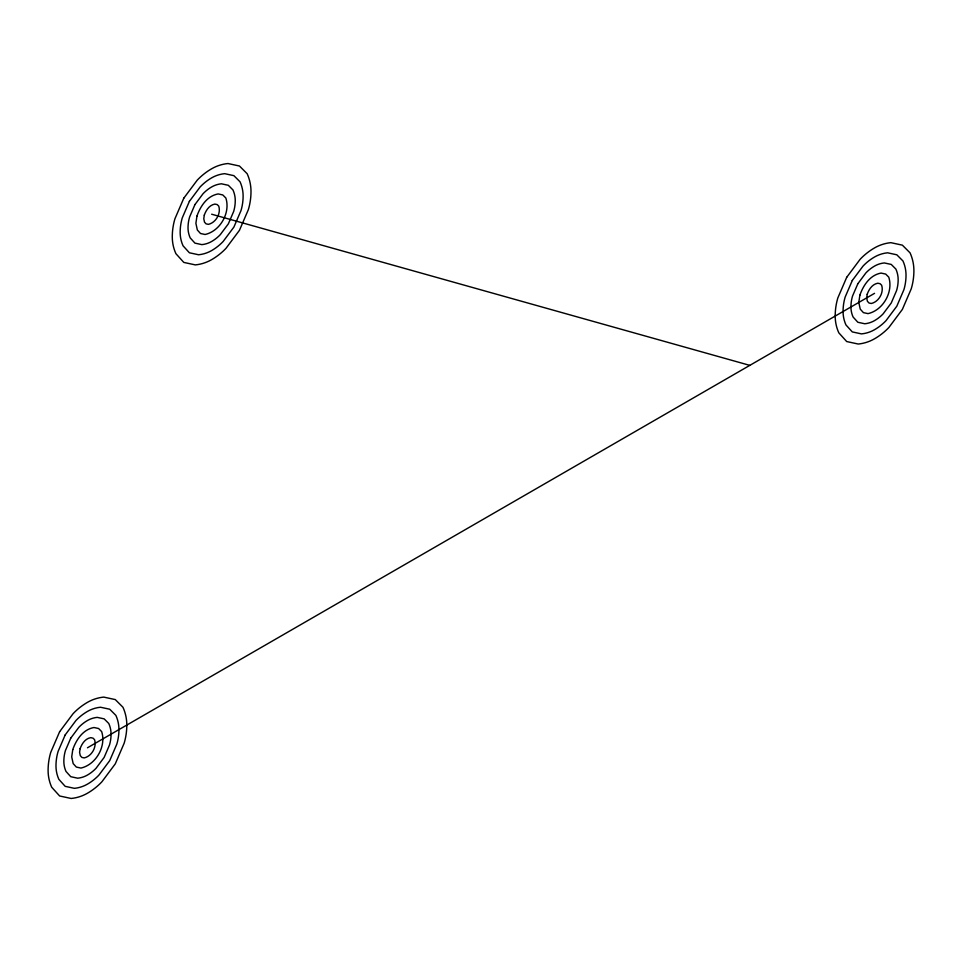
<?xml version="1.0" encoding="UTF-8"?>
<svg xmlns="http://www.w3.org/2000/svg" width="962" height="962" viewBox="0 0 962 962"><rect width="100%" height="100%" fill="white"/><g stroke="black" fill="none" stroke-linecap="round" stroke-linejoin="round"><path stroke-width="1.44" d="M87.458 747.787L874.542 293.35M211.64 214.213L749.807 365.368M72.763 749.626L71.717 756.866L73.16 763.563L76.323 767.063L80.928 768.061C96.02 764.658 106.457 746.296 101.659 731.589L98.581 728.499L93.975 727.512C82.972 729.449 76.202 739.766 72.763 749.626M80.111 748.701L79.581 752.32L80.303 755.675L81.89 757.419L84.199 757.924C91.739 756.216 96.958 747.041 94.565 739.682L93.025 738.143L90.717 737.65C85.209 738.612 81.83 743.782 80.111 748.701M196.957 216.065L195.899 223.304L197.342 230.002L200.505 233.501L205.122 234.487C220.214 231.096 230.639 212.734 225.854 198.016L222.775 194.937L218.158 193.939C207.155 195.887 200.385 206.205 196.957 216.065M204.293 215.139L203.776 218.759L204.497 222.114L206.072 223.857L208.381 224.35C215.921 222.655 221.14 213.48 218.747 206.121L217.208 204.581L214.899 204.076C209.403 205.05 206.012 210.209 204.293 215.139M859.86 295.202L858.801 302.441L860.244 309.139L863.419 312.638L868.025 313.624C883.116 310.233 893.542 291.871 888.756 277.152L885.677 274.074L881.072 273.076C870.057 275.024 863.299 285.341 859.86 295.202M867.207 294.276L866.678 297.895L867.399 301.25L868.975 302.994L871.283 303.487C878.835 301.791 884.042 292.616 881.649 285.257L880.11 283.718L877.801 283.213C872.306 284.187 868.914 289.346 867.207 294.276M183.814 198.148L174.916 218.819A63.6 63.6 0 0 0 172.282 236.941A40.608 40.608 0 0 0 175.902 253.679L183.814 262.422L195.334 264.899A40.608 40.608 0 0 0 211.64 259.656A63.6 63.6 0 0 0 226.01 248.316L239.466 230.291L248.364 209.62A63.6 63.6 0 0 0 250.998 191.498A43.122 43.122 0 0 0 247.162 173.725L239.466 166.017L227.946 163.528A40.608 40.608 0 0 0 211.64 168.771A63.6 63.6 0 0 0 197.27 180.122L183.814 198.148M189.382 201.371L182.263 217.905A50.878 50.878 0 0 0 180.159 232.395A32.492 32.492 0 0 0 183.045 245.791L189.382 252.778L198.605 254.762A32.492 32.492 0 0 0 211.64 250.577A50.878 50.878 0 0 0 223.136 241.498L233.898 227.068L241.017 210.534A50.878 50.878 0 0 0 243.121 196.044A34.5 34.5 0 0 0 240.055 181.818L233.898 175.661L224.687 173.665A32.492 32.492 0 0 0 211.64 177.862A50.878 50.878 0 0 0 200.144 186.941L189.382 201.371M194.949 204.581L189.61 216.979A38.155 38.155 0 0 0 188.023 227.85A24.363 24.363 0 0 0 190.199 237.891L194.949 243.133L201.864 244.625A24.363 24.363 0 0 0 211.64 241.486A38.155 38.155 0 0 0 220.262 234.68L228.343 223.857L233.67 211.46A38.155 38.155 0 0 0 235.257 200.589A25.866 25.866 0 0 0 232.948 189.923L228.343 185.305L221.416 183.802A24.363 24.363 0 0 0 211.64 186.953A38.155 38.155 0 0 0 203.018 193.759L194.949 204.581M59.632 731.709L50.733 752.38A63.6 63.6 0 0 0 48.1 770.502A40.608 40.608 0 0 0 51.707 787.241L59.632 795.983L71.152 798.472A40.608 40.608 0 0 0 87.458 793.229A63.6 63.6 0 0 0 101.828 781.878L115.284 763.852L124.17 743.181A63.6 63.6 0 0 0 126.804 725.059A43.122 43.122 0 0 0 122.98 707.286L115.284 699.578L103.752 697.101A40.608 40.608 0 0 0 87.458 702.344A63.6 63.6 0 0 0 73.088 713.684L59.632 731.709M65.188 734.932L58.081 751.466A50.878 50.878 0 0 0 55.976 765.956A32.492 32.492 0 0 0 58.862 779.352L65.188 786.339L74.411 788.335A32.492 32.492 0 0 0 87.458 784.138A50.878 50.878 0 0 0 98.954 775.059L109.716 760.629L116.835 744.095A50.878 50.878 0 0 0 118.939 729.605A34.5 34.5 0 0 0 115.873 715.379L109.716 709.222L100.493 707.238A32.492 32.492 0 0 0 87.458 711.423A50.878 50.878 0 0 0 75.962 720.502L65.188 734.932M70.755 738.143L65.428 750.54A38.155 38.155 0 0 0 63.841 761.411A24.363 24.363 0 0 0 66.005 771.452L70.755 776.695L77.669 778.198A24.363 24.363 0 0 0 87.458 775.047A38.155 38.155 0 0 0 96.08 768.241L104.149 757.419L109.488 745.021A38.155 38.155 0 0 0 111.063 734.15A25.866 25.866 0 0 0 108.766 723.484L104.149 718.867L97.234 717.375A24.363 24.363 0 0 0 87.458 720.514A38.155 38.155 0 0 0 78.836 727.32L70.755 738.143M846.716 277.284L837.83 297.955A63.6 63.6 0 0 0 835.196 316.077A40.608 40.608 0 0 0 838.804 332.816L846.716 341.558L858.248 344.035A40.608 40.608 0 0 0 874.542 338.792A63.6 63.6 0 0 0 888.912 327.453L902.368 309.415L911.267 288.744A63.6 63.6 0 0 0 913.9 270.635A43.122 43.122 0 0 0 910.064 252.862L902.368 245.154L890.848 242.665A40.608 40.608 0 0 0 874.542 247.907A63.6 63.6 0 0 0 860.172 259.247L846.716 277.284M852.284 280.495L845.165 297.042A50.878 50.878 0 0 0 843.061 311.532A32.492 32.492 0 0 0 845.947 324.928L852.284 331.914L861.507 333.898A32.492 32.492 0 0 0 874.542 329.713A50.878 50.878 0 0 0 886.038 320.635L896.812 306.205L903.919 289.67A50.878 50.878 0 0 0 906.024 275.18A34.5 34.5 0 0 0 902.957 260.955L896.812 254.798L887.589 252.802A32.492 32.492 0 0 0 874.542 256.998A50.878 50.878 0 0 0 863.046 266.077L852.284 280.495M857.851 283.718L852.512 296.116A38.155 38.155 0 0 0 850.937 306.986A24.363 24.363 0 0 0 853.102 317.027L857.851 322.27L864.766 323.761A24.363 24.363 0 0 0 874.542 320.623A38.155 38.155 0 0 0 883.164 313.816L891.245 302.994L896.572 290.596A38.155 38.155 0 0 0 898.159 279.726A25.866 25.866 0 0 0 895.862 269.059L891.245 264.43L884.331 262.939A24.363 24.363 0 0 0 874.542 266.089A38.155 38.155 0 0 0 865.92 272.895L857.851 283.718"/></g></svg>
